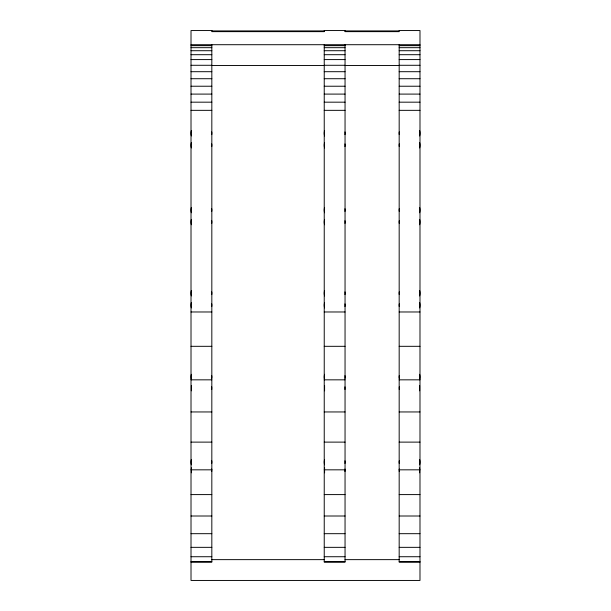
<?xml version="1.0" encoding="UTF-8"?>
<svg xmlns="http://www.w3.org/2000/svg" width="611" height="611" viewBox="0 0 611 611"><rect width="100%" height="100%" fill="white"/><g stroke="black" fill="none" stroke-linecap="round" stroke-linejoin="round"><path stroke-width="0.92" d="M211.742 389.513L211.742 386.847M344.963 389.513L344.963 386.847M399.258 386.847L399.258 389.513M211.742 471.562L211.742 469.011M344.963 471.562L344.963 469.011M399.258 469.011L399.258 471.562M191.365 385.541L191.365 390.826M324.586 385.541L324.586 390.826M419.635 390.826L419.635 385.541M191.365 467.759L191.365 472.815M324.586 467.759L324.586 472.815M419.635 472.815L419.635 467.759M212.002 30.917L324.578 30.917M344.619 30.917L398.998 30.917M191.014 44.71L419.986 44.71M191.014 45.672L211.826 45.672M324.235 45.672L345.047 45.672M399.174 45.672L419.986 45.672M191.014 47.681L211.826 47.681M324.235 47.681L345.047 47.681M399.174 47.681L419.986 47.681M191.014 50.713L211.826 50.713M324.235 50.713L345.047 50.713M399.174 50.713L419.986 50.713M191.014 54.7L211.826 54.7M324.235 54.7L345.047 54.7M399.174 54.7L419.986 54.7M191.014 59.588L211.826 59.588M324.235 59.588L345.047 59.588M399.174 59.588L419.986 59.588M191.014 65.285L211.826 65.285M324.235 65.285L345.047 65.285M399.174 65.285L419.986 65.285M211.826 65.499L324.235 65.499M345.047 65.499L399.174 65.499M191.014 71.701L211.826 71.701M324.235 71.701L345.047 71.701M399.174 71.701L419.986 71.701M191.014 78.72L211.826 78.72M324.235 78.72L345.047 78.72M399.174 78.72L419.986 78.72M191.014 86.227L211.826 86.227M324.235 86.227L345.047 86.227M399.174 86.227L419.986 86.227M191.014 94.094L211.826 94.094M324.235 94.094L345.047 94.094M399.174 94.094L419.986 94.094M191.014 102.174L211.826 102.174M324.235 102.174L345.047 102.174M399.174 102.174L419.986 102.174M191.014 110.339L211.826 110.339M324.235 110.339L345.047 110.339M399.174 110.339L419.986 110.339M191.014 311.977L211.826 311.977M324.235 311.977L345.047 311.977M399.174 311.977L419.986 311.977M191.014 346.315L211.826 346.315M324.235 346.315L345.047 346.315M399.174 346.315L419.986 346.315M191.014 379.836L211.826 379.836M324.235 379.836L345.047 379.836M399.174 379.836L419.986 379.836M191.014 411.951L211.826 411.951M324.235 411.951L345.047 411.951M399.174 411.951L419.986 411.951M191.014 442.12L211.826 442.12M324.235 442.12L345.047 442.12M399.174 442.12L419.986 442.12M191.014 469.828L211.826 469.828M324.235 469.828L345.047 469.828M399.174 469.828L419.986 469.828M191.014 494.597L211.826 494.597M324.235 494.597L345.047 494.597M399.174 494.597L419.986 494.597M191.014 516.005L211.826 516.005M324.235 516.005L345.047 516.005M399.174 516.005L419.986 516.005M191.014 533.686L211.826 533.686M324.235 533.686L345.047 533.686M399.174 533.686L419.986 533.686M191.014 547.341L211.826 547.341M324.235 547.341L345.047 547.341M399.174 547.341L419.986 547.341M191.014 556.728L211.826 556.728M324.235 556.728L345.047 556.728M399.174 556.728L419.986 556.728M211.826 559.638L324.235 559.638M345.047 559.638L399.174 559.638M191.014 561.685L211.826 561.685M324.235 561.685L345.047 561.685M399.174 561.685L419.986 561.685M191.014 562.143L211.826 562.143L211.826 44.71M419.986 562.143L399.174 562.143L399.174 44.71M345.047 44.71L345.047 562.143L324.235 562.143L324.235 44.71M191.365 464.826A10.41 10.395 0 0 1 191.365 459.449M211.742 460.786A10.41 10.395 0 0 1 211.742 463.497M191.365 147.938A10.41 10.395 0 0 1 191.365 142.562M211.742 143.898A10.41 10.395 0 0 1 211.742 146.609M191.365 379.668A10.41 10.395 0 0 1 191.365 374.291M211.742 375.62A10.41 10.395 0 0 1 211.742 378.339M191.365 295.93A10.41 10.395 0 0 1 191.365 290.546M211.742 291.882A10.41 10.395 0 0 1 211.742 294.594M191.365 307.913A10.41 10.395 0 0 1 191.365 302.529M211.742 303.866A10.41 10.395 0 0 1 211.742 306.577M191.365 212.781A10.41 10.395 0 0 1 191.365 207.396M211.742 208.733A10.41 10.395 0 0 1 211.742 211.444M191.365 224.764A10.41 10.395 0 0 1 191.365 219.38M211.742 220.716A10.41 10.395 0 0 1 211.742 223.427M191.365 135.955A10.41 10.395 0 0 1 191.365 130.578M211.742 131.915A10.41 10.395 0 0 1 211.742 134.626M324.586 464.826A10.41 10.395 0 0 1 324.586 459.449M344.963 460.786A10.41 10.395 0 0 1 344.963 463.497M324.586 147.938A10.41 10.395 0 0 1 324.586 142.562M344.963 143.898A10.41 10.395 0 0 1 344.963 146.609M324.586 379.668A10.41 10.395 0 0 1 324.586 374.291M344.963 375.62A10.41 10.395 0 0 1 344.963 378.339M324.586 295.93A10.41 10.395 0 0 1 324.586 290.546M344.963 291.882A10.41 10.395 0 0 1 344.963 294.594M324.586 307.913A10.41 10.395 0 0 1 324.586 302.529M344.963 303.866A10.41 10.395 0 0 1 344.963 306.577M324.586 212.781A10.41 10.395 0 0 1 324.586 207.396M344.963 208.733A10.41 10.395 0 0 1 344.963 211.444M324.586 224.764A10.41 10.395 0 0 1 324.586 219.38M344.963 220.716A10.41 10.395 0 0 1 344.963 223.427M324.586 135.955A10.41 10.395 0 0 1 324.586 130.578M344.963 131.915A10.41 10.395 0 0 1 344.963 134.626M419.635 459.449A10.41 10.395 0 0 1 419.635 464.826M399.258 463.497A10.41 10.395 0 0 1 399.258 460.786M419.635 142.562A10.41 10.395 0 0 1 419.635 147.938M399.258 146.609A10.41 10.395 0 0 1 399.258 143.898M419.635 374.291A10.41 10.395 0 0 1 419.635 379.668M399.258 378.339A10.41 10.395 0 0 1 399.258 375.62M419.635 290.546A10.41 10.395 0 0 1 419.635 295.93M399.258 294.594A10.41 10.395 0 0 1 399.258 291.882M419.635 302.529A10.41 10.395 0 0 1 419.635 307.913M399.258 306.577A10.41 10.395 0 0 1 399.258 303.866M419.635 207.396A10.41 10.395 0 0 1 419.635 212.781M399.258 211.444A10.41 10.395 0 0 1 399.258 208.733M419.635 219.38A10.41 10.395 0 0 1 419.635 224.764M399.258 223.427A10.41 10.395 0 0 1 399.258 220.716M419.635 130.578A10.41 10.395 0 0 1 419.635 135.955M399.258 134.626A10.41 10.395 0 0 1 399.258 131.915M211.826 30.55L191.014 30.55L191.014 580.45L419.986 580.45L419.986 30.55L399.174 30.55L399.174 31.642L345.047 31.642L345.047 30.55L324.235 30.55L324.235 31.642L211.826 31.642L211.826 30.55"/></g></svg>
